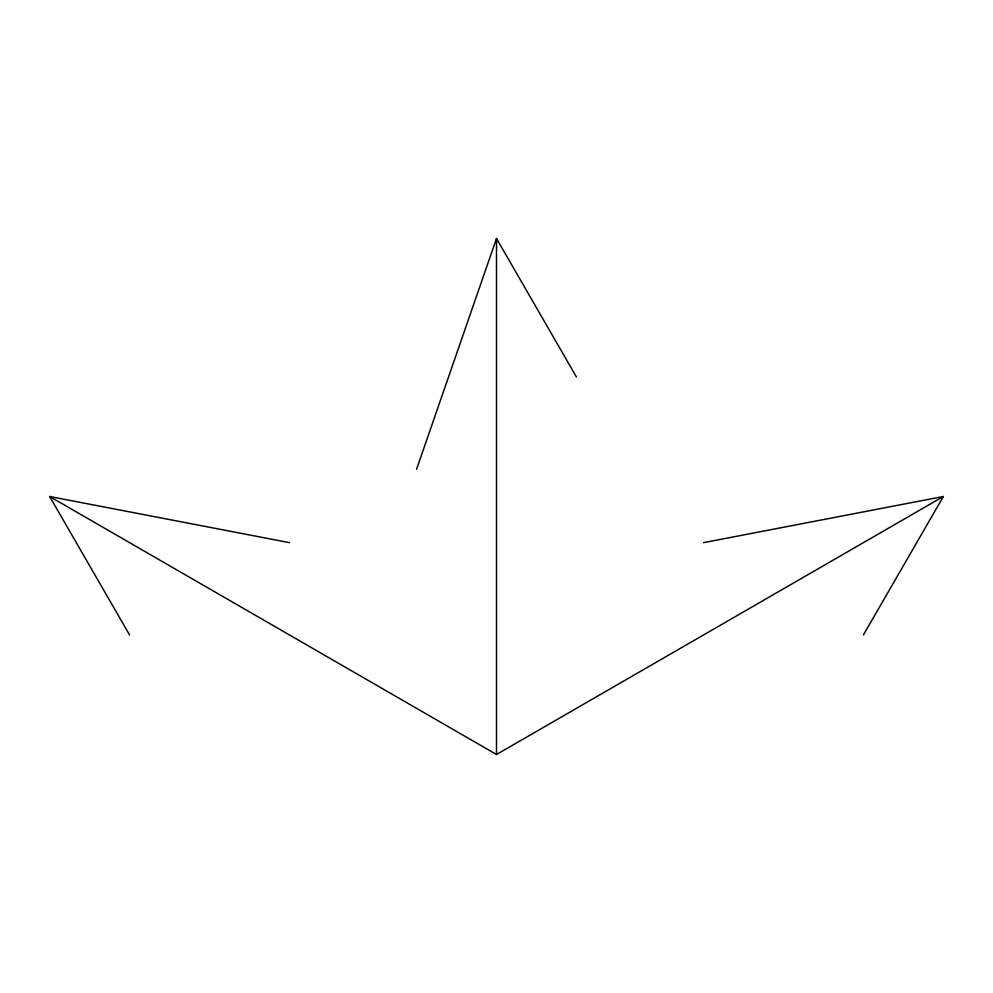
<?xml version="1.0" encoding="UTF-8"?>
<svg xmlns="http://www.w3.org/2000/svg" width="993" height="993" viewBox="0 0 993 993"><rect width="100%" height="100%" fill="white"/><g stroke="black" fill="none" stroke-linecap="round" stroke-linejoin="round"><path stroke-width="1.49" d="M416.564 469.267L496.5 238.506L576.436 376.968M863.413 634.949L943.35 496.5L703.54 542.65M129.587 634.949L49.65 496.5L496.5 754.494L943.35 496.5M49.65 496.5L289.459 542.65M496.5 238.506L496.5 754.494"/></g></svg>
